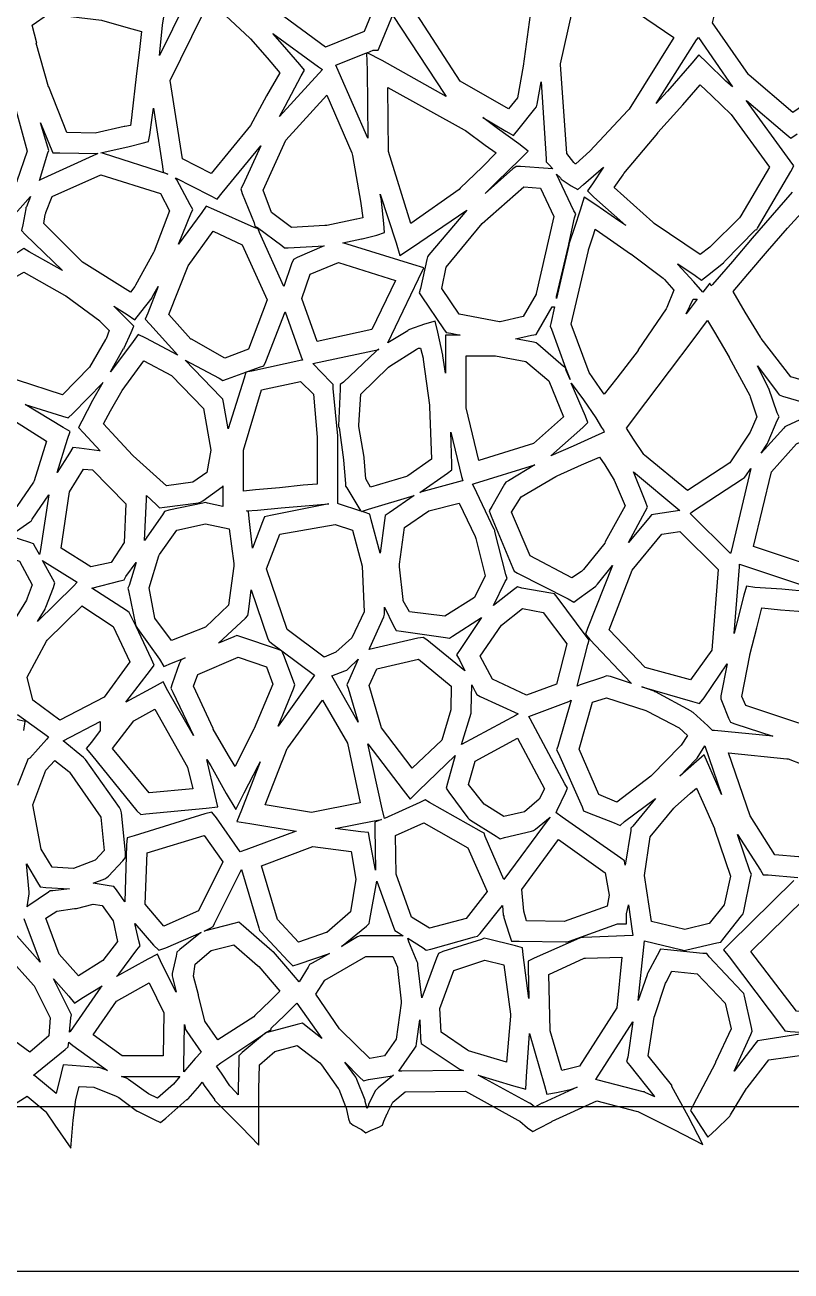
# Model space of a CAD drawing. Extents: x 0 to 84.1, y 0 to 54.9.
# Drawn here: x 59.16 to 69.69, y 0.01 to 17.14 of the extents above; entities that cross this region are included whole.
import ezdxf

# ---------------------------------------------------------------- set-up
doc = ezdxf.new("R2010")
doc.units = 0
doc.layers.add('Layer_1', color=7, linetype='CONTINUOUS')

msp = doc.modelspace()

# ---------------------------------------------------------------- linework, layer by layer
at = {"layer": 'Layer_1', "color": 7}
for points in [[(81.835611, 38.472358), (81.835611, 32.960206), (81.835611, 27.439233), (81.835611, 21.927081), (81.835611, 16.406108), (81.835611, 10.893941), (81.835611, 5.487636), (81.756236, 4.711525), (81.597486, 4.191164), (81.297625, 3.644358), (80.90075, 3.159303), (80.450958, 2.788886), (79.94825, 2.524303), (79.357347, 2.33908), (78.731166, 2.268525), (78.704722, 2.268525), (69.558958, 2.268525), (60.386736, 2.268525), (51.223333, 2.268525), (42.051111, 2.268525), (32.878889, 2.268525)], [(63.305972, 19.302259), (63.852778, 18.693717), (64.108542, 17.750036), (63.8175, 17.044481), (63.288333, 16.832814), (62.626875, 17.317884), (62.203542, 18.182189), (62.582778, 18.923023), (63.305972, 19.302259), (63.305972, 19.302259)], [(69.453125, 18.393898), (70.458542, 17.811815), (70.476181, 17.80301), (70.855417, 17.48551), (71.137639, 17.247385), (70.873056, 16.982801), (70.502639, 16.612385), (70.493834, 16.603579), (69.947028, 16.092051), (69.929389, 16.083246), (69.708903, 15.933316), (69.109181, 16.444843), (69.100375, 16.453649), (68.606487, 17.168024), (68.668223, 17.406149), (68.668223, 17.414954), (68.677028, 17.432593), (68.888695, 17.891204), (69.453139, 18.393912), (69.453125, 18.393898)], [(66.181111, 17.961717), (66.154667, 17.705953), (66.10175, 17.273801), (66.004736, 16.568245), (65.925361, 16.136092), (65.801889, 15.986162), (65.140431, 16.365398), (64.540709, 17.291439), (65.563764, 17.873523), (65.95182, 17.926439), (66.181125, 17.961717), (66.181111, 17.961717)], [(66.727917, 17.547161), (66.904306, 17.511883), (66.904306, 17.520689), (67.459931, 17.379577), (68.077292, 16.965064), (67.459931, 15.977286), (67.442292, 15.959647), (66.921944, 15.404022), (66.727917, 15.227633), (66.719111, 15.227633), (66.701472, 15.245272), (66.604459, 15.368744), (66.516264, 16.594647), (66.516264, 16.603452), (66.727931, 17.547133), (66.727917, 17.547161)], [(61.365694, 17.44137), (61.004097, 16.718176), (61.012903, 16.762273), (61.04818, 17.132689), (61.065819, 17.247342), (61.012903, 17.264981), (61.092278, 17.291425), (61.109916, 17.291425), (61.118722, 17.300231), (61.365666, 17.441342), (61.365694, 17.44137)], [(61.850764, 17.326731), (62.247639, 16.956315), (62.256444, 16.947509), (62.48575, 16.682926), (62.662139, 16.480079), (62.47693, 16.162579), (62.256444, 15.756884), (61.718458, 15.095426), (61.321583, 15.298273), (61.154014, 16.374245), (61.594986, 17.273829), (61.85075, 17.326745), (61.850764, 17.326731)], [(59.478333, 17.291482), (60.210347, 17.203287), (60.545486, 17.106273), (60.757153, 17.044537), (60.730709, 16.797593), (60.686611, 16.427176), (60.624875, 15.906829), (60.624875, 15.898024), (60.607236, 15.756913), (60.527861, 15.739274), (60.519056, 15.739274), (60.122181, 15.651079), (59.734125, 15.659885), (59.487181, 16.286065), (59.478376, 16.286065), (59.310806, 16.885787), (59.319612, 16.885787), (59.257875, 17.132732), (59.478362, 17.291482), (59.478333, 17.291482)], [(64.214375, 17.273871), (64.214375, 17.265066), (64.92875, 16.180274), (64.946389, 16.15383), (64.064444, 16.647719), (63.861597, 16.753552), (63.940972, 16.78883), (64.011528, 16.78883), (64.046806, 16.877024), (64.214375, 17.273899), (64.214375, 17.273871)], [(62.565139, 17.018192), (63.191319, 16.559581), (63.244236, 16.524303), (62.653333, 15.880484), (62.732708, 16.021595), (62.953194, 16.436109), (62.997292, 16.515484), (62.935556, 16.594576), (62.697431, 16.867979), (62.565139, 17.01791), (62.565139, 17.018192)], [(68.412431, 16.965289), (68.879861, 16.286192), (68.791667, 16.365567), (68.527083, 16.621331), (68.42125, 16.727164), (68.324236, 16.612512), (67.989097, 16.224456), (67.830347, 16.056887), (68.385972, 16.930012), (68.412416, 16.965289), (68.412431, 16.965289)], [(58.711042, 16.700466), (58.984444, 16.136022), (58.99325, 16.109577), (59.187278, 15.404022), (59.046166, 14.989508), (59.046166, 14.980703), (58.816861, 14.733772), (58.34943, 15.007161), (58.331791, 15.015966), (57.961375, 15.289369), (57.749708, 15.448119), (57.811444, 16.021383), (58.455264, 16.674022), (58.711028, 16.700466), (58.711042, 16.700466)], [(63.852778, 16.753326), (63.861583, 16.515201), (63.870388, 15.58034), (63.473513, 16.479924), (63.429416, 16.585757), (63.85275, 16.753326), (63.852778, 16.753326)], [(64.143819, 16.277189), (65.193333, 15.695106), (65.210972, 15.686301), (65.484375, 15.483453), (65.634306, 15.37762), (65.440278, 15.183592), (65.140417, 14.892551), (65.122778, 14.874912), (64.461319, 14.407481), (64.152639, 15.395259), (64.143834, 16.277203), (64.143819, 16.277189)], [(66.251667, 16.356564), (66.322222, 15.298231), (66.322222, 15.254134), (66.3575, 15.218856), (66.410417, 15.15712), (66.348681, 15.165925), (65.969444, 15.192369), (65.907708, 15.192369), (65.863611, 15.157092), (65.484375, 14.821953), (65.643125, 14.980703), (65.960625, 15.289383), (66.075278, 15.404036), (65.942986, 15.50105), (65.651944, 15.712717), (65.449097, 15.862647), (65.766597, 15.677439), (65.872431, 15.615703), (65.951806, 15.712717), (66.163472, 15.986119), (66.189916, 16.012564), (66.198722, 16.047841), (66.251638, 16.356522), (66.251667, 16.356564)], [(68.438889, 16.312467), (68.597639, 16.162536), (68.862222, 15.90666), (69.391389, 15.183465), (68.994514, 14.513187), (68.976875, 14.486659), (68.58, 14.089769), (68.571195, 14.081021), (68.438903, 13.984021), (67.803903, 14.407354), (67.786264, 14.424852), (67.257097, 14.901102), (67.38057, 15.077491), (67.389375, 15.09513), (67.856806, 15.650755), (67.856806, 15.65956), (68.200764, 16.038796), (68.438889, 16.312199), (68.438889, 16.312467)], [(63.305972, 16.171384), (63.649931, 15.377634), (63.658736, 15.342356), (63.773389, 14.689717), (63.773389, 14.680969), (63.799833, 14.486969), (63.720458, 14.469189), (63.711653, 14.469189), (63.305958, 14.381023), (63.279514, 14.381023), (62.820903, 14.354494), (62.5475, 14.557355), (62.432847, 14.866022), (62.741528, 15.553938), (63.305972, 16.171299), (63.305972, 16.171384)], [(69.700069, 14.83962), (69.426667, 14.522134), (69.153264, 14.204634), (68.879861, 13.887134), (68.606458, 13.569634), (68.588819, 13.551854), (68.571181, 13.587132), (68.474167, 13.463688), (68.350694, 13.604799), (68.130208, 13.84291), (68.130208, 13.851659), (68.368333, 13.69288), (68.456528, 13.631158), (68.535903, 13.69288), (68.756389, 13.869269), (68.765194, 13.878018), (68.774, 13.886767), (69.197333, 14.318906), (69.214972, 14.327655), (69.223777, 14.345435), (69.682388, 15.121532), (69.726485, 15.200907), (69.673569, 15.271462), (69.073847, 16.09167), (69.073847, 16.100476), (69.603013, 15.650684), (69.682388, 15.580129), (69.770583, 15.641865)], [(60.924722, 15.995052), (61.048194, 15.192482), (61.057, 15.113107), (61.118736, 15.086663), (60.236791, 15.368885), (60.201514, 15.377691), (60.589569, 15.465885), (60.765958, 15.509982), (60.854153, 15.536426), (60.871791, 15.624621), (60.907069, 15.862746), (60.924708, 15.995038), (60.924722, 15.995052)], [(59.3725, 15.792261), (59.504792, 15.465941), (59.540069, 15.377747), (59.637083, 15.377747), (60.157431, 15.368942), (60.139792, 15.360136), (59.363681, 15.007359), (59.354875, 14.998553), (59.469528, 15.377789), (59.487167, 15.413067), (59.469528, 15.457164), (59.372514, 15.792303), (59.3725, 15.792261)], [(62.397569, 15.474507), (62.150625, 14.936521), (62.124181, 14.883604), (62.14182, 14.821868), (62.309389, 14.416188), (62.318194, 14.372076), (62.353472, 14.354579), (62.688611, 14.107634), (62.723889, 14.072356), (62.776806, 14.072356), (63.270694, 14.098885), (62.900278, 13.940107), (62.847361, 13.913578), (62.820917, 13.851856), (62.715084, 13.543161), (62.379945, 14.283995), (62.362306, 14.336911), (62.309389, 14.354409), (61.753764, 14.601354), (61.647931, 14.645437), (61.586195, 14.557271), (61.268695, 14.125104), (61.436264, 14.539603), (61.462708, 14.601354), (61.427431, 14.663104), (61.242222, 15.007048), (61.224583, 15.033492), (61.692014, 14.795367), (61.797847, 14.742451), (61.868403, 14.830645), (62.397569, 15.474465), (62.397569, 15.474507)], [(60.201528, 15.077688), (61.021736, 14.821924), (61.145208, 14.583799), (60.933542, 14.028189), (60.924736, 14.010409), (60.677792, 13.560631), (60.668987, 13.543133), (60.60725, 13.463772), (59.97225, 13.860633), (59.945806, 13.878131), (59.41664, 14.407298), (59.434278, 14.53077), (59.443084, 14.548268), (59.443084, 14.557017), (59.531278, 14.777489), (60.201556, 15.07735), (60.201528, 15.077688)], [(67.107153, 15.183508), (66.957222, 14.954202), (66.886667, 14.857188), (66.974861, 14.769008), (67.415833, 14.380952), (67.318819, 14.442674), (67.001319, 14.663174), (66.842569, 14.769008), (66.789653, 14.592619), (66.710278, 14.35448), (66.630903, 14.125174), (66.710278, 14.486786), (66.727917, 14.539674), (66.701472, 14.583785), (66.463347, 15.086494), (66.516264, 15.033577), (66.525069, 15.015938), (66.542708, 15.007133), (66.666181, 14.927758), (66.754375, 14.874841), (66.83375, 14.945397), (67.107153, 15.183522), (67.107153, 15.183508)], [(66.013542, 14.910161), (66.242847, 14.892522), (66.428056, 14.504453), (66.181111, 13.446119), (66.181111, 13.43737), (66.004722, 13.128676), (65.687222, 13.05812), (65.678417, 13.05812), (65.122792, 13.163954), (64.884667, 13.516731), (64.946403, 13.807787), (65.440292, 14.407509), (66.013556, 14.910218), (66.013542, 14.910161)], [(59.231389, 14.777771), (59.178472, 14.63666), (59.169667, 14.627911), (59.169667, 14.610131), (59.12557, 14.389659), (59.107931, 14.310298), (59.160847, 14.257353), (59.672375, 13.763464), (59.213764, 14.019242), (59.143209, 14.063353), (59.072653, 14.019242), (58.719875, 13.825214), (58.684597, 13.807717), (58.666959, 13.772439), (58.614042, 13.675439), (58.737514, 14.125217), (58.763958, 14.204606), (58.702222, 14.257494), (58.252431, 14.733772), (58.772778, 14.433883), (58.869792, 14.372161), (58.949167, 14.460355), (59.231389, 14.777855), (59.231389, 14.777771)], [(64.037986, 14.813077), (64.258472, 14.142799), (64.311389, 13.96641), (64.470139, 14.072243), (65.228611, 14.592605), (64.708264, 13.975215), (64.690625, 13.948687), (64.68182, 13.913409), (64.593625, 13.51652), (64.575986, 13.454798), (64.611264, 13.401881), (64.911125, 12.960909), (64.946403, 12.907992), (65.008139, 12.899243), (65.140431, 12.872714), (65.078695, 12.872714), (64.937584, 12.872714), (64.937584, 12.731603), (64.937584, 12.352353), (64.902306, 12.590492), (64.902306, 12.599241), (64.83175, 12.916741), (64.796472, 13.066686), (64.646542, 13.022574), (64.443695, 12.952019), (64.426056, 12.94327), (64.41725, 12.934521), (64.143848, 12.766937), (64.567181, 13.648882), (64.637737, 13.798798), (64.487806, 13.84291), (63.526487, 14.142771), (63.78225, 14.195687), (63.791056, 14.195687), (63.993903, 14.248604), (64.099736, 14.283882), (64.090931, 14.407354), (64.055653, 14.716021), (64.055653, 14.724769), (64.038014, 14.812964), (64.037986, 14.813077)], [(69.823542, 14.548719), (69.982292, 14.407608), (70.246875, 14.169497), (70.758403, 13.410997), (70.661389, 12.573164), (70.440903, 12.255664), (70.105764, 12.176275), (69.682431, 12.299775), (69.276736, 12.828942), (69.267931, 12.846439), (69.056264, 13.190412), (68.888695, 13.472634), (69.091542, 13.710773), (69.364945, 14.028273), (69.638347, 14.345773), (69.823556, 14.548606), (69.823542, 14.548719)], [(61.744931, 14.301775), (62.141806, 14.116552), (62.485764, 13.358108), (62.23, 12.678997), (61.903681, 12.555525), (61.445069, 12.820108), (61.436264, 12.820108), (61.136403, 13.155247), (61.400986, 13.825525), (61.744945, 14.301775), (61.744931, 14.301775)], [(66.9925, 14.328304), (67.160069, 14.213665), (67.477569, 13.993193), (67.486375, 13.993193), (67.927347, 13.658026), (67.944986, 13.640528), (68.077278, 13.490583), (67.980264, 13.252473), (67.971458, 13.234693), (67.583403, 12.670248), (67.583403, 12.661499), (67.292361, 12.282249), (67.115972, 12.061777), (67.063056, 12.141138), (66.913125, 12.361638), (66.666181, 13.023082), (66.904306, 14.037333), (66.904306, 14.046081), (66.974861, 14.266582), (66.9925, 14.328304), (66.9925, 14.328304)], [(66.630903, 14.11706), (66.630903, 14.108311), (66.463333, 13.376283), (66.463333, 13.402812), (66.630903, 14.117173), (66.630903, 14.11706)], [(59.143194, 13.738375), (59.698819, 13.420875), (59.716458, 13.412126), (60.183889, 13.068181), (60.192694, 13.059433), (60.316166, 12.935989), (60.272069, 12.821322), (60.263264, 12.812573), (60.042778, 12.433351), (59.672361, 12.054129), (59.055, 12.256962), (59.037361, 12.265711), (58.719861, 12.521461), (58.640486, 12.891877), (58.719861, 13.288766), (58.89625, 13.597433), (59.143194, 13.738544), (59.143194, 13.738375)], [(63.464722, 13.870511), (64.249653, 13.623567), (63.923333, 12.953289), (63.173681, 12.785733), (62.962014, 13.376622), (63.076667, 13.711789), (63.464722, 13.870511), (63.464722, 13.870511)], [(60.986458, 13.544347), (60.845347, 13.17393), (60.810069, 13.094541), (60.871806, 13.023985), (61.259861, 12.600652), (60.818889, 12.829986), (60.713056, 12.882874), (60.6425, 12.785875), (60.333819, 12.371375), (60.510208, 12.688875), (60.519014, 12.688875), (60.519014, 12.697624), (60.616028, 12.90929), (60.651305, 12.997485), (60.58075, 13.06804), (60.377903, 13.270873), (60.563111, 13.156235), (60.668944, 13.085679), (60.748319, 13.191513), (60.907069, 13.38554), (60.907069, 13.394289), (60.915875, 13.411787), (60.98643, 13.544093), (60.986458, 13.544347)], [(68.341875, 13.368522), (68.394792, 13.368522), (68.244861, 13.165661), (68.341875, 13.368522), (68.341875, 13.368522)], [(62.732708, 13.192133), (62.953194, 12.574772), (62.970833, 12.530661), (62.962028, 12.530661), (62.274111, 12.380745), (62.194736, 12.363247), (62.168292, 12.283858), (61.947806, 11.587136), (61.88607, 11.948747), (61.877265, 11.99283), (61.85082, 12.019359), (61.356931, 12.530859), (61.824362, 12.283914), (61.877279, 12.248636), (61.939015, 12.275165), (62.194779, 12.36336), (62.379987, 12.433915), (62.441723, 12.451413), (62.468167, 12.513163), (62.732751, 13.192246), (62.732708, 13.192133)], [(66.401597, 13.262689), (66.436875, 13.262689), (66.383958, 13.033383), (66.375153, 12.998106), (66.392792, 12.953994), (66.58682, 12.424828), (66.648556, 12.266106), (66.595639, 12.38955), (66.586834, 12.424828), (66.56039, 12.442608), (66.207612, 12.751274), (66.181168, 12.768772), (66.14589, 12.777521), (65.898945, 12.821632), (66.119431, 12.874549), (66.181168, 12.883298), (66.216445, 12.936243), (66.401654, 13.262548), (66.401597, 13.262689)], [(68.535903, 13.075632), (68.632917, 12.916854), (68.835764, 12.57291), (68.835764, 12.564161), (69.117986, 12.043828), (69.126791, 12.02633), (69.214986, 11.752913), (69.126791, 11.541246), (68.844569, 11.117913), (68.262486, 10.738691), (67.671583, 11.223746), (67.662778, 11.232495), (67.521667, 11.444162), (67.424653, 11.594107), (67.689236, 11.946884), (68.015556, 12.378882), (68.341875, 12.811021), (68.535903, 13.075632), (68.535903, 13.075632)], [(64.020347, 12.678715), (64.002708, 12.669966), (63.993903, 12.661217), (63.985098, 12.652468), (63.535306, 12.229135), (63.491209, 12.193857), (63.491209, 12.132107), (63.464765, 11.629413), (63.464765, 11.611633), (63.47357, 11.602884), (63.535306, 11.161911), (63.535306, 11.153163), (63.56175, 10.835663), (63.56175, 10.800385), (63.579389, 10.773856), (63.7205, 10.54455), (63.773417, 10.456356), (63.464736, 10.553356), (63.455931, 10.562105), (63.455931, 10.694382), (63.455931, 11.082438), (63.455931, 11.470493), (63.455931, 11.479242), (63.455931, 11.487991), (63.394195, 12.140602), (63.394195, 12.193547), (63.358917, 12.228824), (63.111973, 12.484574), (64.020375, 12.678602), (64.020347, 12.678715)], [(64.567153, 12.696213), (64.593597, 12.696213), (64.628875, 12.555101), (64.628875, 12.537604), (64.717069, 11.911437), (64.717069, 11.893657), (64.743513, 11.170491), (64.417194, 10.941157), (64.399555, 10.932408), (63.905666, 10.782492), (63.84393, 10.897131), (63.817486, 11.188158), (63.817486, 11.196907), (63.74693, 11.62024), (63.74693, 11.637738), (63.773375, 12.061071), (64.152611, 12.431488), (64.17025, 12.448986), (64.531847, 12.678291), (64.549486, 12.68704), (64.567125, 12.695789), (64.567153, 12.696213)], [(60.792431, 12.520219), (61.171667, 12.317357), (61.612639, 11.86758), (61.709653, 11.294302), (61.656736, 10.985635), (61.462708, 10.853358), (61.101111, 10.800413), (60.6425, 11.214941), (60.633695, 11.22369), (60.404389, 11.470634), (60.23682, 11.655857), (60.333834, 11.832246), (60.492584, 12.114468), (60.792445, 12.520162), (60.792431, 12.520219)], [(65.219792, 12.590577), (65.352083, 12.590577), (65.625486, 12.590577), (66.04, 12.511216), (66.3575, 12.246604), (66.560347, 11.752715), (66.145833, 11.382327), (65.396181, 11.152993), (65.219792, 11.876216), (65.219792, 12.290716), (65.219792, 12.590577), (65.219792, 12.590577)], [(69.223819, 12.449663), (69.497222, 12.08808), (69.523666, 12.052802), (69.567764, 12.035022), (70.052833, 11.893911)], [(70.079291, 11.832217), (69.6295, 11.629384), (69.603056, 11.611604), (69.585417, 11.594107), (69.276736, 11.250134), (69.364931, 11.38244), (69.364931, 11.391189), (69.373736, 11.408687), (69.497208, 11.699742), (69.523652, 11.752631), (69.497208, 11.805576), (69.382555, 12.140686), (69.37375, 12.149435), (69.37375, 12.158184), (69.223819, 12.449212), (69.223819, 12.449663)], [(60.227986, 12.22064), (60.086875, 11.973695), (59.936944, 11.691473), (59.892847, 11.603279), (59.963403, 11.532723), (60.192708, 11.285779), (60.175069, 11.285779), (59.901667, 11.321057), (59.813472, 11.329805), (59.769375, 11.250445), (59.601806, 10.985861), (59.742917, 11.444472), (59.778194, 11.550306), (59.681181, 11.603222), (59.160833, 11.920722), (59.672361, 11.761972), (59.751736, 11.735443), (59.813472, 11.797165), (60.227986, 12.220499), (60.227986, 12.22064)], [(62.944375, 12.238138), (63.120764, 12.061749), (63.173681, 11.470832), (63.173681, 11.462083), (63.173681, 11.082833), (63.173681, 10.827083), (62.979653, 10.809585), (62.653333, 10.774307), (62.327014, 10.747779), (62.159444, 10.729999), (62.159444, 10.941665), (62.159444, 11.276832), (62.159444, 11.29433), (62.406389, 12.123386), (62.944375, 12.238025), (62.944375, 12.238138)], [(66.666181, 12.211891), (66.83375, 11.982614), (67.001319, 11.735669), (67.080694, 11.603363), (67.107139, 11.568086), (67.115944, 11.541557), (67.045388, 11.506279), (66.692611, 11.347557), (66.38393, 11.215251), (66.824902, 11.603307), (66.895458, 11.673863), (66.86018, 11.762057), (66.666152, 12.211835), (66.666181, 12.211891)], [(58.534653, 11.814325), (58.966806, 11.717297), (58.975611, 11.717297), (59.451861, 11.417464), (59.284291, 10.87063), (59.275486, 10.853132), (59.046181, 10.517965), (58.89625, 10.420965), (58.411181, 10.57091), (58.146597, 10.976576), (58.1025, 11.329354), (58.278889, 11.638049), (58.534653, 11.814437), (58.534653, 11.814325)], [(65.008125, 11.540908), (65.158056, 10.93238), (65.175694, 10.87063), (65.166889, 10.87063), (64.611264, 10.720713), (64.58482, 10.711965), (64.964056, 10.97652), (65.025792, 11.020631), (65.025792, 11.10002), (65.008153, 11.540964), (65.008125, 11.540908)], [(70.1675, 11.567437), (70.485, 11.540908), (70.705486, 11.241075), (70.705486, 11.223295), (70.837778, 10.711795), (70.758403, 10.085601), (70.599653, 9.626989), (70.458542, 9.538795), (69.170903, 9.970962), (69.417847, 10.994017), (69.761806, 11.382073), (70.1675, 11.567267), (70.1675, 11.567437)], [(67.054236, 11.197387), (67.124792, 11.091553), (67.257083, 10.879887), (67.407014, 10.527109), (67.133611, 10.03322), (67.124806, 10.015722), (66.833764, 9.654139), (66.80732, 9.62761), (66.675028, 9.539416), (66.101764, 9.839277), (65.846, 10.438999), (65.978292, 10.650666), (66.454542, 10.932888), (66.472181, 10.941637), (66.80732, 11.091582), (67.054264, 11.197415), (67.054236, 11.197387)], [(59.963403, 11.030029), (60.086875, 11.02128), (60.545486, 10.553835), (60.519042, 10.024669), (60.342653, 9.75128), (60.060431, 9.689558), (59.654736, 9.945308), (59.769389, 10.721419), (59.963417, 11.030114), (59.963403, 11.030029)], [(66.163472, 11.091836), (65.801875, 10.871335), (65.766597, 10.853838), (65.748958, 10.827309), (65.572569, 10.518614), (65.537292, 10.456892), (65.563736, 10.386337), (65.863597, 9.671947), (65.881236, 9.627864), (65.925333, 9.601335), (66.622069, 9.248558), (66.701444, 9.204475), (66.772, 9.257391), (67.001305, 9.424947), (67.010111, 9.433695), (67.02775, 9.451193), (67.230597, 9.706943), (66.886638, 8.842666), (66.860194, 8.763277), (66.92193, 8.692721), (67.486375, 8.092999), (67.49518, 8.08425), (67.204138, 8.181278), (67.151222, 8.190027), (67.107125, 8.172529), (66.789625, 8.066696), (66.745527, 8.048916), (66.895458, 8.622194), (66.913097, 8.683916), (66.869, 8.736861), (66.472125, 9.274833), (66.436847, 9.318916), (66.38393, 9.327665), (65.987055, 9.39822), (65.925319, 9.415718), (65.872402, 9.371635), (65.599, 9.159968), (65.75775, 9.486273), (65.784194, 9.530357), (65.766555, 9.583301), (65.616624, 10.17419), (65.616624, 10.191688), (65.607819, 10.200437), (65.325597, 10.791354), (65.307958, 10.826631), (65.334402, 10.83538), (66.16343, 11.091158), (66.163472, 11.091836)], [(67.521667, 10.994751), (68.156667, 10.465585), (67.821528, 10.41264), (67.768611, 10.403891), (67.733333, 10.359808), (67.451111, 10.024641), (67.680417, 10.447974), (67.715694, 10.509724), (67.68925, 10.571474), (67.521681, 10.994808), (67.521667, 10.994751)], [(69.135625, 11.038778), (68.862222, 9.901084), (68.853417, 9.874555), (68.297792, 10.42136), (68.33307, 10.447889), (69.020986, 10.897695), (69.047431, 10.915193), (69.065069, 10.941722), (69.135625, 11.03875), (69.135625, 11.038778)], [(61.877222, 10.801429), (61.877222, 10.580957), (61.877222, 10.519207), (61.665556, 10.563318), (61.639111, 10.572067), (61.603834, 10.563318), (61.136403, 10.466318), (61.074667, 10.448538), (61.048223, 10.404455), (60.801278, 10.051677), (60.827722, 10.616122), (60.827722, 10.669039), (60.96, 10.544437), (61.004097, 10.500354), (61.074653, 10.509103), (61.542083, 10.570853), (61.568528, 10.579602), (61.603805, 10.5971), (61.868389, 10.791128), (61.877194, 10.799877), (61.877222, 10.801429)], [(59.487153, 10.678098), (59.363681, 9.901987), (59.354875, 9.857875), (59.301959, 9.954875), (59.275514, 10.00782), (59.222598, 10.025318), (58.940375, 10.113541), (58.993292, 10.148818), (59.222598, 10.30754), (59.240237, 10.316289), (59.257875, 10.342818), (59.487181, 10.677985), (59.487153, 10.678098)], [(64.505417, 10.669349), (64.161458, 10.431238), (64.108542, 10.39596), (64.099736, 10.325405), (64.038, 9.875599), (63.914528, 10.33421), (63.896889, 10.413571), (63.817514, 10.4401), (63.782236, 10.448849), (63.87925, 10.484127), (64.505431, 10.669349), (64.505417, 10.669349)], [(63.332431, 10.554964), (62.529861, 10.396243), (62.450486, 10.378463), (62.424042, 10.307907), (62.282931, 9.946324), (62.238834, 10.352018), (62.230028, 10.449018), (62.203584, 10.457767), (62.353515, 10.466516), (62.679834, 10.501794), (63.006153, 10.528323), (63.332473, 10.554851), (63.332431, 10.554964)], [(65.122778, 10.563713), (65.343264, 10.105102), (65.352069, 10.078573), (65.484361, 9.567017), (65.33443, 9.267184), (64.928736, 9.011406), (64.443666, 9.073128), (64.355472, 9.223073), (64.355472, 9.240571), (64.302555, 9.690377), (64.302555, 9.707874), (64.302555, 9.725654), (64.373111, 10.228349), (64.70825, 10.457654), (65.122764, 10.563487), (65.122778, 10.563713)], [(61.639097, 10.28135), (61.965417, 10.210794), (62.027153, 9.734544), (62.027153, 9.699267), (61.956597, 9.161295), (61.639097, 8.861405), (61.171667, 8.676211), (60.942361, 8.984906), (60.862986, 9.399405), (60.995278, 9.840378), (61.004083, 9.857875), (61.242208, 10.193014), (61.639083, 10.281209), (61.639097, 10.28135)], [(63.420625, 10.272601), (63.65875, 10.19324), (63.791042, 9.699351), (63.817486, 9.073157), (63.649916, 8.711573), (63.42943, 8.517546), (63.27068, 8.44699), (62.759153, 8.826212), (62.47693, 9.664073), (62.662139, 10.140323), (63.420611, 10.272601), (63.420625, 10.272601)], [(68.156667, 10.174388), (68.685833, 9.654055), (68.597639, 8.542776), (68.306597, 8.13711), (67.680417, 8.304665), (67.186528, 8.824999), (67.504028, 9.645221), (67.909722, 10.13911), (68.156667, 10.174388), (68.156667, 10.174388)], [(58.631667, 9.919005), (59.081458, 9.769088), (59.257847, 9.442783), (59.187292, 9.257561), (59.178486, 9.231032), (58.949181, 8.860587), (58.949181, 8.851838), (58.781611, 8.613699), (58.737514, 8.551977), (58.666959, 8.675449), (58.49057, 9.001754), (58.278903, 9.716143), (58.631681, 9.918977), (58.631667, 9.919005)], [(59.398958, 9.777837), (59.425403, 9.760339), (59.875194, 9.478117), (59.822278, 9.425172), (59.328389, 8.940117), (59.434222, 9.107672), (59.434222, 9.116421), (59.443027, 9.133919), (59.548861, 9.407336), (59.5665, 9.469058), (59.540055, 9.521975), (59.398944, 9.777724), (59.398958, 9.777837)], [(60.686597, 9.750829), (60.589583, 9.433329), (60.571944, 9.398051), (60.58075, 9.362773), (60.677764, 8.895328), (60.686569, 8.868799), (60.704208, 8.842271), (61.004069, 8.418937), (61.065805, 8.321909), (61.171638, 8.365992), (61.356847, 8.436548), (61.30393, 8.410019), (61.277486, 8.357102), (61.180472, 8.083685), (61.162833, 8.021963), (61.189277, 7.969047), (61.4715, 7.369325), (61.118722, 7.986686), (61.056986, 8.110158), (60.933513, 8.039602), (60.545458, 7.827936), (60.880597, 8.268908), (60.933513, 8.339463), (60.898236, 8.418853), (60.686569, 8.86863), (60.607194, 9.02738), (60.589555, 9.062658), (60.554277, 9.089187), (60.078027, 9.397853), (60.466083, 9.494853), (60.519, 9.512633), (60.545444, 9.556716), (60.686555, 9.750744), (60.686597, 9.750829)], [(68.976875, 9.724582), (70.202778, 9.318859), (69.938194, 9.345388), (69.558958, 9.380666), (69.188542, 9.407195), (69.073889, 9.424693), (69.038611, 9.301249), (68.941597, 8.921998), (68.906319, 8.772082), (68.976875, 9.689304), (68.976875, 9.724582), (68.976875, 9.724582)], [(62.265278, 9.371437), (62.494583, 8.701159), (62.512222, 8.665882), (62.5475, 8.639353), (62.688611, 8.533519), (63.138403, 8.198381), (62.635694, 7.501659), (62.847361, 8.013158), (62.865, 8.066103), (62.847361, 8.118991), (62.715069, 8.471769), (62.688625, 8.533519), (62.626889, 8.560048), (62.124181, 8.727604), (62.071264, 8.745101), (62.027167, 8.727604), (61.8155, 8.639409), (62.185917, 8.983382), (62.221195, 9.018659), (62.23, 9.071548), (62.265278, 9.371437), (62.265278, 9.371437)], [(59.936944, 9.151304), (60.369097, 8.869082), (60.598403, 8.384026), (60.245625, 7.898943), (59.637083, 7.581443), (59.266667, 7.85486), (59.187292, 8.17236), (59.451875, 8.666249), (59.46068, 8.683746), (59.93693, 9.151191), (59.936944, 9.151304)], [(64.099722, 9.133806), (64.223194, 8.878056), (64.258472, 8.816306), (64.329028, 8.807557), (64.937569, 8.719335), (64.990486, 8.710586), (65.034583, 8.737115), (65.431458, 8.992864), (65.140417, 8.551892), (65.0875, 8.481337), (65.131597, 8.410781), (65.202153, 8.260836), (64.681806, 8.68417), (64.628889, 8.719447), (64.558333, 8.710699), (63.888056, 8.551949), (63.896861, 8.578477), (64.090889, 9.001811), (64.099694, 9.037089), (64.099694, 9.063617), (64.099694, 9.134173), (64.099722, 9.133806)], [(65.995903, 9.116308), (66.278125, 9.063392), (66.604444, 8.631253), (66.463333, 8.075614), (66.048819, 7.925697), (65.581389, 8.146169), (65.413819, 8.463669), (65.704861, 8.887003), (65.995903, 9.116308), (65.995903, 9.116308)], [(69.285556, 9.125057), (69.541319, 9.098528), (69.911736, 9.071999), (70.432083, 9.019111), (70.440889, 9.019111), (70.546722, 9.001331), (70.546722, 8.833776), (70.493805, 8.189942), (70.493805, 8.181193), (70.493805, 8.172444), (70.387972, 7.537444), (70.308597, 7.405139), (69.77943, 7.54625), (69.065055, 7.784389), (69.012139, 7.907833), (69.117972, 8.472277), (69.117972, 8.481026), (69.214986, 8.851443), (69.285541, 9.12486), (69.285556, 9.125057)], [(62.088889, 8.44651), (62.476944, 8.314233), (62.565139, 8.076094), (62.309375, 7.467566), (62.30057, 7.458817), (62.115361, 7.088401), (62.044806, 6.947289), (61.956611, 7.097206), (61.744945, 7.458817), (61.744945, 7.467566), (61.471542, 8.049621), (61.533278, 8.208399), (62.088903, 8.44651), (62.088889, 8.44651)], [(63.738125, 8.420264), (63.605833, 8.120374), (63.579389, 8.067486), (63.597028, 8.023375), (63.738139, 7.55593), (63.376542, 8.19093), (63.552931, 8.261485), (63.579375, 8.270234), (63.597014, 8.287732), (63.738125, 8.420038), (63.738125, 8.420264)], [(64.567153, 8.420264), (65.016944, 8.049819), (65.008139, 7.732319), (65.008139, 7.72357), (64.884667, 7.309042), (64.478972, 6.920986), (64.055639, 7.476625), (63.88807, 8.058709), (63.993903, 8.288014), (64.567167, 8.42032), (64.567153, 8.420264)], [(68.809306, 8.358598), (68.721111, 7.917626), (68.721111, 7.873515), (68.73875, 7.829431), (68.826944, 7.608959), (68.853389, 7.556015), (68.915125, 7.529486), (69.435472, 7.36193), (68.632903, 7.441291), (68.606458, 7.441291), (68.544722, 7.503041), (68.341875, 7.688236), (68.324236, 7.696985), (68.315431, 7.705733), (67.821542, 7.970317), (67.812737, 7.970317), (67.803931, 7.979066), (67.636362, 8.040816), (68.333098, 7.837955), (68.430112, 7.811426), (68.491848, 7.890815), (68.809348, 8.358231), (68.809306, 8.358598)], [(65.299167, 8.06647), (65.343264, 7.978247), (65.369708, 7.934164), (65.413805, 7.907635), (65.934153, 7.669524), (65.907708, 7.652027), (65.158056, 7.246332), (65.290347, 7.678499), (65.290347, 7.695997), (65.290347, 7.713777), (65.299153, 8.066555), (65.299167, 8.06647)], [(67.15125, 7.890448), (67.689236, 7.714059), (67.706875, 7.70531), (68.147847, 7.476005), (68.2625, 7.370171), (68.174306, 7.237865), (68.156667, 7.220368), (67.777431, 6.832312), (67.759792, 6.814532), (67.292361, 6.452949), (67.045417, 6.558782), (66.772014, 7.184977), (66.957222, 7.828782), (67.15125, 7.890533), (67.15125, 7.890448)], [(60.942361, 7.731839), (61.392153, 6.938117), (61.462708, 6.638228), (60.862986, 6.585339), (60.360278, 7.193867), (60.651319, 7.573117), (60.942361, 7.731839), (60.942361, 7.731839)], [(63.244236, 7.85517), (63.588194, 7.264253), (63.764583, 6.444059), (63.094306, 6.311753), (62.459306, 6.417587), (62.759167, 7.193698), (62.767972, 7.202447), (63.244222, 7.855114), (63.244236, 7.85517)], [(66.666181, 7.85517), (66.480972, 7.22017), (66.463333, 7.176059), (66.489778, 7.123142), (66.816097, 6.391114), (66.833736, 6.338226), (66.886653, 6.311697), (67.257069, 6.170586), (67.336444, 6.135308), (67.39818, 6.188225), (67.821514, 6.505725), (67.512833, 6.126503), (67.486389, 6.099974), (67.486389, 6.064696), (67.407014, 5.588446), (67.398209, 5.650168), (67.345292, 5.685446), (66.542722, 6.24989), (66.454528, 6.31164), (66.463333, 6.320389), (66.472139, 6.346918), (66.586791, 6.585057), (66.613236, 6.646779), (66.577958, 6.708501), (66.101708, 7.599279), (66.084069, 7.634557), (66.630875, 7.83739), (66.666152, 7.85517), (66.666181, 7.85517)], [(59.143237, 7.440896), (59.160876, 7.564368), (59.037403, 7.590897)], [(59.055, 7.661312), (59.478333, 7.352645), (59.451889, 7.317367), (59.222584, 7.061589), (59.196139, 7.044092), (59.187334, 7.017563), (59.055042, 6.682424)], [(60.192708, 7.563465), (60.192708, 7.439993), (60.069236, 7.281243), (59.998681, 7.193049), (60.069236, 7.104854), (60.695417, 6.337577), (60.748333, 6.284632), (60.818889, 6.293381), (61.647917, 6.37277), (61.806667, 6.390267), (61.771389, 6.549046), (61.656736, 7.042935), (61.709653, 6.954712), (61.921319, 6.57549), (62.053611, 6.35499), (62.168264, 6.584323), (62.362292, 6.954712), (62.388736, 7.007657), (62.132972, 6.346184), (62.071236, 6.187434), (62.247625, 6.160905), (62.882625, 6.055072), (62.194708, 5.799294), (62.115333, 5.772765), (61.789014, 6.240182), (61.727278, 6.319543), (61.630264, 6.293014), (60.660125, 5.993153), (60.563111, 5.966624), (60.554306, 5.869624), (60.527861, 5.084679), (60.413209, 5.252263), (60.377931, 5.296346), (60.316195, 5.305095), (60.095709, 5.340373), (60.254459, 5.402095), (60.280903, 5.419875), (60.307347, 5.437372), (60.501375, 5.649039), (60.536653, 5.69315), (60.536653, 5.746067), (60.536653, 5.754816), (60.536653, 5.763565), (60.483736, 6.31037), (60.474931, 6.345648), (60.457292, 6.380926), (59.989861, 7.042398), (59.981056, 7.051147), (59.963417, 7.068645), (59.681195, 7.297951), (60.192722, 7.562534), (60.192708, 7.563465)], [(63.870417, 7.255561), (64.355486, 6.620561), (64.4525, 6.49706), (64.567153, 6.611727), (65.069861, 7.096783), (64.964028, 6.717561), (64.946389, 6.647005), (64.981667, 6.594088), (65.24625, 6.241311), (65.263889, 6.223813), (65.281528, 6.206315), (65.634306, 5.985843), (65.687222, 5.950565), (65.748958, 5.968063), (66.119375, 6.056286), (66.145819, 6.065035), (66.172263, 6.082532), (66.375111, 6.250088), (66.348666, 6.21481), (65.740125, 5.394616), (65.484361, 5.985533), (65.466722, 6.029616), (65.431444, 6.047113), (64.717069, 6.452808), (64.655333, 6.488086), (64.584778, 6.452808), (64.099708, 6.232336), (64.06443, 6.364613), (63.870403, 7.255391), (63.870417, 7.255561)], [(65.925347, 7.334583), (66.295764, 6.637833), (66.225208, 6.496722), (66.022361, 6.320333), (65.740139, 6.258611), (65.466736, 6.426166), (65.255069, 6.699583), (65.343264, 7.017083), (65.925347, 7.334583), (65.925347, 7.334583)], [(68.500625, 7.229032), (68.729931, 6.558754), (68.571181, 6.929171), (68.491806, 7.10556), (68.350694, 6.982087), (68.156667, 6.814504), (68.377153, 7.043838), (68.385958, 7.052587), (68.394763, 7.061335), (68.500597, 7.228919), (68.500625, 7.229032)], [(59.566528, 7.026114), (59.760556, 6.876198), (59.769361, 6.867449), (60.201514, 6.250059), (60.245611, 5.791448), (60.122139, 5.659171), (59.822278, 5.544504), (59.531236, 5.562284), (59.381305, 5.809228), (59.266653, 6.417756), (59.443041, 6.894006), (59.566514, 7.026283), (59.566528, 7.026114)], [(68.826944, 7.131947), (69.629514, 7.052587), (69.647153, 7.052587), (70.211597, 6.832115), (70.299792, 6.382309), (70.299792, 6.37356), (70.264514, 6.003115), (70.264514, 5.985617), (70.211597, 5.853311), (70.079306, 5.800395), (69.788264, 5.703395), (69.461944, 5.729924), (69.126806, 6.267924), (68.826944, 7.132201), (68.826944, 7.131947)], [(68.385972, 6.647682), (68.474167, 6.453655), (68.632917, 6.092071), (68.632917, 6.083323), (68.853403, 5.439489), (68.765208, 5.042628), (68.562361, 4.786878), (68.227222, 4.707489), (67.768611, 4.813323), (67.671597, 5.448323), (67.750972, 5.977489), (68.077292, 6.374378), (68.086097, 6.383127), (68.094902, 6.391876), (68.306569, 6.577099), (68.385944, 6.647654), (68.385972, 6.647682)], [(64.055625, 6.215261), (63.967431, 6.179984), (63.967431, 6.091817), (63.976236, 5.518539), (63.896861, 5.933039), (63.879222, 6.038873), (63.773389, 6.047621), (63.420611, 6.091733), (63.958597, 6.197566), (64.055611, 6.215064), (64.055625, 6.215261)], [(64.637708, 6.171517), (65.24625, 5.827545), (65.510833, 5.227822), (65.219792, 4.857434), (64.717083, 4.725128), (64.470139, 4.875045), (64.258472, 5.465961), (64.249667, 5.995128), (64.637722, 6.171517), (64.637708, 6.171517)], [(61.621458, 5.995269), (61.877222, 5.633686), (61.542083, 4.963408), (61.065833, 4.751742), (60.810069, 5.051575), (60.836514, 5.75713), (61.621444, 5.995269), (61.621458, 5.995269)], [(69.894055, 3.279501), (69.285513, 3.182473), (69.223777, 3.173724), (69.188499, 3.129641), (68.906277, 2.759196), (69.135583, 3.261919), (69.153222, 3.30603), (69.144416, 3.358919), (69.047402, 3.791085), (69.038597, 3.826363), (69.012153, 3.852892), (68.562361, 4.32917), (68.527083, 4.373253), (68.474167, 4.373253), (67.989097, 4.42617), (67.892083, 4.434919), (67.847986, 4.346696), (67.715694, 4.099752), (67.706889, 4.091003), (67.706889, 4.082254), (67.583417, 3.729476), (67.662792, 4.461476), (67.671597, 4.549671), (68.183125, 4.426198), (68.218403, 4.417449), (68.253681, 4.426198), (68.668194, 4.523198), (68.721111, 4.531947), (68.747555, 4.567225), (69.003319, 4.893558), (69.029763, 4.920087), (69.038569, 4.955365), (69.135583, 5.431615), (69.144444, 5.464437), (69.126806, 5.499715), (68.950417, 6.011243), (68.950417, 6.012767)], [(68.950417, 6.012767), (69.267917, 5.518878), (69.303194, 5.457156), (69.37375, 5.457156), (69.779444, 5.421878)], [(63.111944, 5.845889), (63.641111, 5.775333), (63.702847, 5.396083), (63.632292, 4.946277), (63.305972, 4.664055), (63.297167, 4.664055), (62.917931, 4.531778), (62.626889, 4.840444), (62.406403, 5.581277), (63.111959, 5.845889), (63.111944, 5.845889)], [(66.489792, 5.942776), (67.133611, 5.484165), (67.186528, 5.175498), (67.160084, 5.025554), (66.569181, 4.813887), (66.048834, 4.822636), (66.013556, 4.954913), (65.987112, 5.254775), (66.48982, 5.942691), (66.489792, 5.942776)], [(59.178472, 5.608145), (59.328403, 5.352395), (59.363681, 5.290645), (59.443056, 5.281896), (59.769375, 5.264116), (59.540069, 5.237587), (59.504792, 5.237587), (59.478347, 5.220089), (59.196125, 5.026062), (59.18732, 5.017313), (59.213764, 5.193702), (59.213764, 5.202451), (59.213764, 5.219948), (59.178486, 5.608004), (59.178472, 5.608145)], [(62.132986, 5.528841), (62.371111, 4.726257), (62.379916, 4.690979), (62.397555, 4.673481), (62.776791, 4.267787), (62.838528, 4.206037), (62.926722, 4.232566), (63.341236, 4.373677), (63.103111, 4.241371), (63.067833, 4.223873), (63.050194, 4.188595), (62.926722, 3.985734), (62.767972, 4.170928), (62.573944, 4.400262), (62.565139, 4.400262), (62.556334, 4.409011), (62.159459, 4.752983), (62.097722, 4.805872), (62.027167, 4.788374), (61.621472, 4.682541), (61.692028, 4.717819), (61.744945, 4.744347), (61.762584, 4.788459), (62.133, 5.529292), (62.132986, 5.528841)], [(63.993889, 5.370119), (64.223194, 4.735119), (64.240833, 4.691036), (64.284931, 4.664507), (64.355486, 4.620424), (64.302569, 4.620424), (63.808681, 4.620424), (63.764583, 4.620424), (63.729306, 4.602926), (63.508819, 4.470648), (63.852778, 4.752871), (63.888056, 4.788148), (63.896861, 4.841037), (63.993875, 5.370203), (63.993889, 5.370119)], [(69.726528, 5.377767), (68.844583, 4.513461), (68.756389, 4.425267), (68.835764, 4.328267), (69.567778, 3.3581), (69.603056, 3.314017), (69.673611, 3.305268), (70.423264, 3.252323)], [(60.095694, 5.053832), (60.219167, 5.036335), (60.369097, 4.824668), (60.430833, 4.542446), (60.227986, 4.277834), (59.892847, 4.066167), (59.628264, 4.366057), (59.443056, 4.859946), (59.592986, 4.956945), (59.839931, 4.992223), (59.857569, 4.992223), (59.866375, 4.992223), (60.09568, 5.053945), (60.095694, 5.053832)], [(67.451111, 5.045083), (67.504028, 4.6835), (67.512833, 4.62175), (66.833736, 4.595221), (66.807292, 4.595221), (66.780847, 4.586472), (66.154667, 4.313055), (66.075292, 4.268972), (66.075292, 4.180778), (66.084097, 3.757445), (66.004722, 4.357167), (65.995917, 4.454167), (65.898903, 4.480695), (65.510847, 4.577723), (65.46675, 4.586472), (65.431472, 4.568975), (64.902306, 4.401419), (64.84057, 4.37489), (64.814125, 4.31314), (64.611278, 3.766363), (64.558362, 4.21614), (64.558362, 4.242669), (64.549556, 4.260449), (64.434903, 4.533838), (64.417265, 4.586755), (64.628931, 4.454449), (64.673028, 4.419171), (64.734765, 4.436951), (65.334487, 4.604506), (65.378584, 4.613255), (65.413862, 4.648533), (65.722542, 5.036589), (65.731348, 4.904283), (65.740153, 4.886785), (65.740153, 4.869287), (65.810709, 4.639982), (65.845986, 4.542982), (65.95182, 4.542982), (66.58682, 4.534233), (66.613264, 4.534233), (66.639708, 4.542982), (67.301166, 4.781093), (67.424639, 4.781093), (67.424639, 4.922204), (67.451111, 5.041104), (67.451111, 5.045083)], [(69.867639, 5.124303), (70.485, 4.956748), (70.520278, 3.977804), (70.343889, 3.536803), (69.761806, 3.580915), (69.135625, 4.401137), (69.867639, 5.124303), (69.867639, 5.124303)], [(59.143194, 4.857095), (59.363681, 4.257373), (59.046181, 4.618956)], [(60.668958, 4.789785), (60.924722, 4.489896), (60.995278, 4.41934), (61.092292, 4.454618), (61.577361, 4.666285), (61.568556, 4.657536), (61.286334, 4.42823), (61.242236, 4.392953), (61.233431, 4.340036), (61.180514, 4.101897), (61.180514, 4.066619), (61.18932, 4.031341), (61.233417, 3.846147), (61.039389, 4.234203), (60.977653, 4.366508), (60.845361, 4.295953), (60.413209, 4.057814), (60.430847, 4.075311), (60.448486, 4.092809), (60.695431, 4.427948), (60.739528, 4.480865), (60.721889, 4.55142), (60.668972, 4.789559), (60.668958, 4.789785)], [(62.027153, 4.49444), (62.353472, 4.212217), (62.371111, 4.19472), (62.556319, 3.983053), (62.662153, 3.859581), (62.529861, 3.727303), (62.318194, 3.524442), (62.300556, 3.506944), (61.806667, 3.189444), (61.630278, 3.445222), (61.542083, 3.798), (61.542083, 3.806749), (61.471528, 4.062499), (61.497972, 4.230082), (61.718458, 4.415276), (62.027139, 4.494665), (62.027153, 4.49444)], [(58.922708, 4.335549), (59.275486, 3.938688), (59.284291, 3.929939), (59.504778, 3.488967), (59.487139, 3.242022), (59.222555, 3.02155), (58.737486, 3.374328), (58.719847, 3.391826), (58.490541, 3.629965), (58.331791, 3.797548), (58.411166, 3.894548), (58.552278, 4.062103), (58.578722, 4.088632), (58.92268, 4.335577), (58.922708, 4.335549)], [(63.843958, 4.335549), (64.214375, 4.335549), (64.276111, 4.185632), (64.276111, 4.167852), (64.329028, 3.718075), (64.329028, 3.691546), (64.258472, 3.197657), (64.099722, 2.968323), (63.896875, 2.933045), (63.5, 3.321101), (63.482361, 3.338881), (63.156042, 3.815103), (63.279514, 4.009159), (63.843958, 4.335464), (63.843958, 4.335549)], [(65.475556, 4.282688), (65.740139, 4.220966), (65.828333, 3.541855), (65.828333, 3.515326), (65.775417, 2.880326), (65.255069, 3.039048), (65.237431, 3.047797), (64.875833, 3.294741), (64.858194, 3.621075), (65.052222, 4.141408), (65.475556, 4.282519), (65.475556, 4.282688)], [(67.362917, 4.3268), (67.292361, 3.630049), (66.780833, 2.827466), (66.577986, 2.774577), (66.569181, 2.774577), (66.533903, 2.765829), (66.375153, 3.312634), (66.375153, 3.321383), (66.357514, 4.088689), (66.842584, 4.309161), (66.860222, 4.309161), (67.362931, 4.326941), (67.362917, 4.3268)], [(58.904505, 2.236634), (59.186727, 2.413023), (59.433672, 2.210189), (59.442477, 2.201441), (59.565949, 2.016218), (59.786435, 1.698718), (59.821713, 2.086774), (59.856991, 2.368996), (59.901088, 2.545385), (60.103935, 2.536636), (60.412616, 2.413164), (60.447894, 2.395666), (60.686019, 2.219277), (60.694824, 2.210528), (60.703629, 2.210528), (60.932935, 2.095861), (61.021129, 2.05175), (61.091685, 2.1135), (61.382727, 2.36925), (61.391532, 2.36925), (61.400337, 2.377999), (61.559087, 2.563221), (61.594365, 2.607304), (61.620809, 2.563221), (61.76192, 2.369165), (61.76192, 2.360416), (61.770726, 2.351667), (62.132323, 1.990056), (62.370448, 1.743112), (62.370448, 2.087056), (62.370448, 2.510389), (62.379253, 2.845556), (62.59092, 3.030751), (62.8996, 3.110111), (63.208281, 2.872001), (63.234725, 2.845472), (63.464031, 2.519138), (63.472836, 2.510389), (63.561031, 2.272278), (63.569836, 2.254781), (63.605114, 2.104864), (63.622753, 2.051919), (63.66685, 2.016641), (63.781503, 1.954919), (63.843239, 1.910808), (63.913794, 1.946086), (64.019628, 1.990197), (64.072544, 2.016726), (64.090183, 2.069671), (64.13428, 2.175504), (64.143086, 2.184253), (64.143086, 2.193002), (64.213641, 2.334113), (64.381211, 2.475224), (65.210238, 2.483973), (65.933433, 2.087084), (65.942238, 2.078335), (65.959877, 2.069586), (66.06571, 1.981364), (66.136266, 1.928475), (66.215641, 1.972558), (66.39203, 2.060753), (66.400835, 2.069502), (67.018196, 2.351724), (67.556182, 2.210613), (67.582627, 2.201864), (68.076516, 1.954919), (68.473391, 1.752086), (68.270543, 2.140142), (68.050057, 2.545808), (68.050057, 2.563588), (68.041252, 2.572337), (67.723752, 2.969198), (67.803127, 3.498365), (67.811932, 3.524893), (67.961863, 3.965866), (67.970668, 3.983363), (68.050043, 4.13328), (68.394001, 4.098002), (68.782057, 3.692336), (68.861432, 3.339558), (68.649765, 2.880947), (68.649765, 2.872198), (68.341085, 2.290115), (68.305807, 2.219559), (68.349904, 2.149004), (68.446918, 1.999087), (68.543932, 1.849143), (68.667404, 1.963809), (68.826154, 2.122531), (68.843793, 2.140311), (68.852598, 2.157809), (69.073085, 2.51942), (69.08189, 2.528169), (69.381751, 2.916225), (69.902098, 2.98678)], [(59.548889, 4.026797), (59.760556, 3.788687), (59.839931, 3.691687), (59.936944, 3.762242), (60.219167, 3.929798), (60.201528, 3.9123), (59.778194, 3.303772), (59.769389, 3.295023), (59.787028, 3.489051), (59.795833, 3.533134), (59.778194, 3.568412), (59.548889, 4.027023), (59.548889, 4.026797)], [(60.862986, 3.974022), (61.065833, 3.559494), (61.057028, 2.968577), (60.492584, 2.968577), (60.095709, 3.259633), (60.413209, 3.718244), (60.863, 3.974022), (60.862986, 3.974022)], [(62.891458, 3.692251), (63.235417, 3.207168), (63.02375, 3.374751), (62.970833, 3.418834), (62.900278, 3.401337), (62.503403, 3.295503), (62.468125, 3.286754), (62.450486, 3.269257), (62.141806, 3.013479), (62.097708, 2.969367), (62.097708, 2.907645), (62.088903, 2.510756), (62.088903, 2.431395), (61.991889, 2.537229), (61.97425, 2.554726), (61.859597, 2.731115), (61.789042, 2.828115), (61.850778, 2.872226), (62.468139, 3.286726), (62.476944, 3.295475), (62.494583, 3.304224), (62.538681, 3.330753), (62.538681, 3.348251), (62.723889, 3.524639), (62.891458, 3.692223), (62.891458, 3.692251)], [(64.584792, 3.462579), (64.593597, 3.206829), (64.602402, 3.136273), (64.655319, 3.100996), (65.12275, 2.792301), (65.131555, 2.783552), (65.157999, 2.774803), (65.184443, 2.766054), (64.337777, 2.757305), (64.293679, 2.757305), (64.514166, 3.074805), (64.531804, 3.101334), (64.54061, 3.136612), (64.584707, 3.462917), (64.584792, 3.462579)], [(67.512847, 3.436332), (67.442292, 2.951277), (67.424653, 2.889527), (67.46875, 2.83661), (67.803889, 2.413277), (67.812694, 2.404528), (67.680403, 2.466278), (67.671597, 2.475027), (67.653958, 2.475027), (67.036597, 2.633805), (67.001319, 2.642554), (67.512847, 3.436304), (67.512847, 3.436332)], [(61.348056, 3.401054), (61.356861, 3.356943), (61.365666, 3.330414), (61.383305, 3.303885), (61.577333, 3.021663), (61.497958, 2.93344), (61.339208, 2.748246), (61.339208, 2.827607), (61.348013, 3.400885), (61.348056, 3.401054)], [(66.092917, 3.277836), (66.295764, 2.563475), (66.331042, 2.439975), (66.463333, 2.466504), (66.630903, 2.501781), (66.639708, 2.501781), (66.745541, 2.537059), (66.269291, 2.316587), (66.260486, 2.316587), (66.163472, 2.263642), (66.110556, 2.307754), (66.10175, 2.316503), (66.092945, 2.316503), (65.387389, 2.704558), (65.872459, 2.554613), (66.040028, 2.510502), (66.048834, 2.686891), (66.092931, 3.277808), (66.092917, 3.277836)], [(59.760556, 3.154731), (59.813472, 3.110619), (60.289722, 2.766675), (60.192708, 2.801953), (60.175069, 2.810702), (60.148625, 2.810702), (59.804667, 2.837231), (59.681195, 2.84598), (59.65475, 2.731313), (59.584195, 2.449091), (59.293153, 2.696035), (59.275514, 2.704784), (59.319612, 2.740062), (59.707667, 3.057562), (59.751764, 3.092839), (59.76057, 3.154561), (59.760556, 3.154731)], [(63.552917, 2.880411), (63.755764, 2.677549), (63.808681, 2.624633), (63.879236, 2.642131), (64.205556, 2.695047), (64.223194, 2.703796), (64.011528, 2.527407), (63.993889, 2.509627), (63.97625, 2.492129), (63.879236, 2.306907), (63.879236, 2.298158), (63.879236, 2.289409), (63.861597, 2.245326), (63.835153, 2.342326), (63.835153, 2.351075), (63.835153, 2.359824), (63.7205, 2.642046), (63.711695, 2.659544), (63.70289, 2.677041), (63.552959, 2.879903), (63.552917, 2.880411)], [(60.48375, 2.686411), (61.198125, 2.686411), (61.286319, 2.686411), (61.198125, 2.580578), (60.977639, 2.386578), (60.854167, 2.4483), (60.580764, 2.642328), (60.571959, 2.651077), (60.55432, 2.659826), (60.483764, 2.686355), (60.48375, 2.686411)], [(5.371042, 0.010832), (14.543264, 0.010832), (23.715486, 0.010832), (32.878889, 0.010832), (42.051111, 0.010832), (51.223333, 0.010832), (60.386736, 0.010832), (69.558958, 0.010832)]]:
    msp.add_lwpolyline(points, dxfattribs=at)
msp.add_open_spline([(69.558958, 0.010832), (69.558958, 0.010832), (78.731181, 0.010832), (78.731181, 0.010832)], degree=3, dxfattribs=at)

doc.saveas('drawing.dxf')
